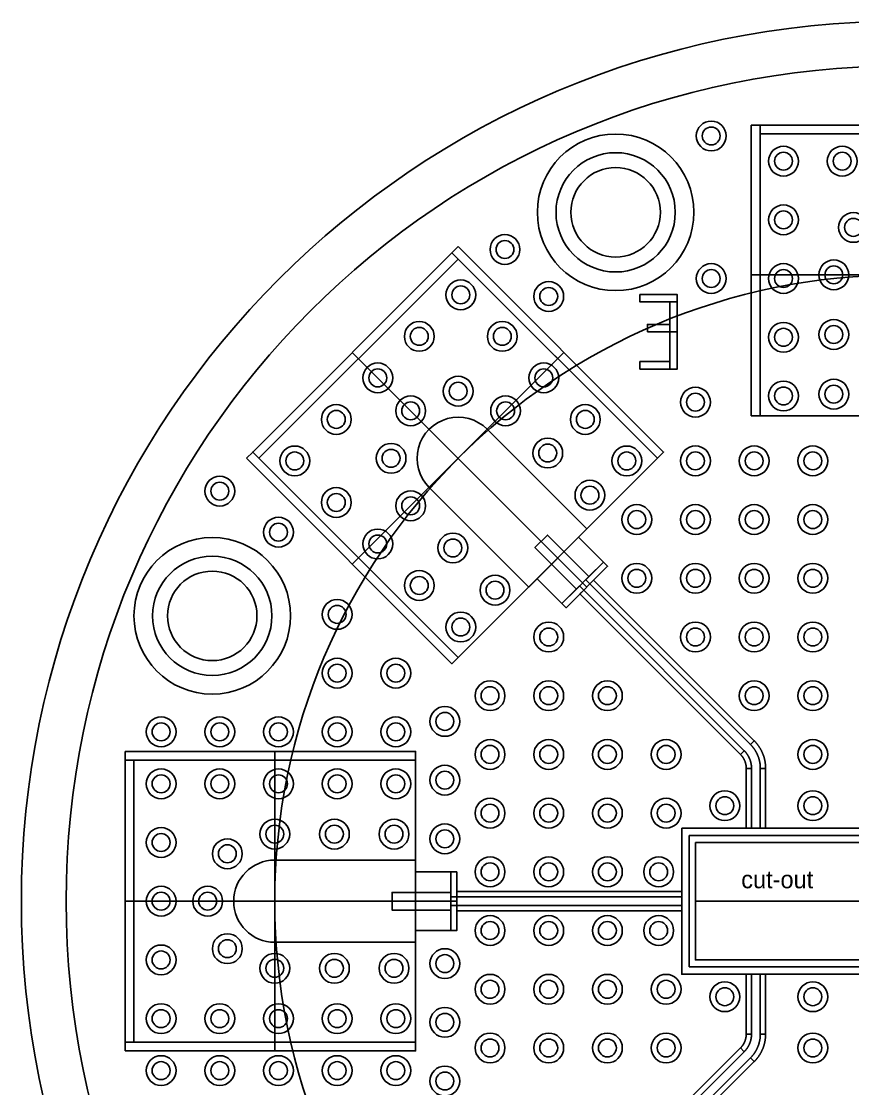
# Model space of a CAD drawing. Header units: inches. Extents: x -5.7 to 21.7, y 0 to 16.
# Drawn here: x 12.515 to 13.072, y 0.562 to 1.278 of the extents above; entities that cross this region are included whole.
import ezdxf

# ---------------------------------------------------------------- set-up
doc = ezdxf.new("R2010")
doc.units = ezdxf.units.IN
doc.header["$MEASUREMENT"] = 0
doc.layers.get('0').update_dxf_attribs({"linetype": 'CONTINUOUS'})
for name, color, linetype in [('BACKMETALIZENEGATIVE', 7, 'CONTINUOUS'), ('COMMENTS', 11, 'CONTINUOUS'), ('frame', 7, 'CONTINUOUS'), ('FRONTMETALLIZE', 90, 'CONTINUOUS'), ('HOLES', 1, 'CONTINUOUS'), ('RECESSES', 212, 'CONTINUOUS'), ('VIA', 4, 'CONTINUOUS')]:
    doc.layers.add(name, color=color, linetype=linetype)

# ---------------------------------------------------------------- blocks, each defined once
blk = doc.blocks.new('VIA012')
at = {"layer": 'COMMENTS'}
blk.add_circle((0, 0), 0.01, dxfattribs=at)
at = {"layer": 'VIA'}
blk.add_circle((0, 0), 0.006, dxfattribs=at)
blk = doc.blocks.new('octobox_2x7_chip')
at = {"layer": 'BACKMETALIZENEGATIVE'}
for centre in [(-14.98208, -2.41625), (-15.25267, -2.68684)]:
    blk.add_circle(centre, 0.04, dxfattribs=at)
at = {"layer": 'COMMENTS'}
for p, q in [((-14.69034, -2.45819), (-14.89113, -2.45819)), ((-15.15871, -2.51021), (-15.00142, -2.6675)), ((-15.01673, -2.51021), (-15.15871, -2.65219)), ((-15.21073, -2.77779), (-15.21073, -2.97858)), ((-15.31113, -2.87819), (-15.08869, -2.87819)), ((-14.92853, -2.87819), (-14.65294, -2.87819))]:
    blk.add_line(p, q, dxfattribs=at)
for points in [[(-14.88522, -2.55267), (-14.69625, -2.55267), (-14.69625, -2.3637), (-14.88522, -2.3637)], [(-15.08772, -2.71483), (-14.95409, -2.5812), (-15.08772, -2.44757), (-15.22135, -2.5812)], [(-15.04039, -2.6675), (-15.00142, -2.62853), (-15.06823, -2.56171), (-15.10721, -2.60069)], [(-15.00838, -2.66889), (-15.03622, -2.64105), (-15.02787, -2.6327), (-15.00003, -2.66054)], [(-15.01534, -2.68142), (-15.03483, -2.66193), (-15.00699, -2.6341), (-14.9875, -2.65358)], [(-15.11625, -2.97267), (-15.11625, -2.7837), (-15.30522, -2.7837), (-15.30522, -2.97267)], [(-14.92853, -2.83882), (-14.65294, -2.83882), (-14.65294, -2.91756), (-14.92853, -2.91756)], [(-15.11625, -2.90575), (-15.11625, -2.85063), (-15.21073, -2.85063), (-15.21073, -2.90575)], [(-15.08869, -2.89787), (-15.11625, -2.89787), (-15.11625, -2.8585), (-15.08869, -2.8585)], [(-15.09262, -2.88409), (-15.13199, -2.88409), (-15.13199, -2.87228), (-15.09262, -2.87228)]]:
    blk.add_lwpolyline(points, close=True, dxfattribs=at)
for centre, radius in [((-14.98208, -2.41625), 0.0525), ((-14.79073, -2.87819), 0.42), ((-15.25267, -2.68684), 0.0525)]:
    blk.add_circle(centre, radius, dxfattribs=at)
at = {"layer": 'frame'}
blk.add_circle((-14.79073, -2.87819), 0.56, dxfattribs=at)
at = {"layer": 'FRONTMETALLIZE'}
for points in [[(-14.89113, -2.35779), (-14.89113, -2.55267), (-14.88522, -2.55267), (-14.88522, -2.35779)], [(-14.69625, -2.35779), (-14.69625, -2.3637), (-14.88522, -2.3637), (-14.88522, -2.35779)], [(-15.08772, -2.43922), (-14.94992, -2.57703), (-14.95409, -2.5812), (-15.0919, -2.4434)], [(-15.0919, -2.4434), (-15.08772, -2.44757), (-15.22135, -2.5812), (-15.22552, -2.57703)], [(-14.96574, -2.47138), (-14.94074, -2.47138), (-14.94074, -2.47638), (-14.96574, -2.47638)], [(-14.94574, -2.47638), (-14.94074, -2.47638), (-14.94074, -2.49638), (-14.94574, -2.49638)], [(-14.96074, -2.49638), (-14.94574, -2.49638), (-14.94574, -2.49138), (-14.96074, -2.49138)], [(-14.94574, -2.49638), (-14.94074, -2.49638), (-14.94074, -2.52138), (-14.94574, -2.52138)], [(-14.94574, -2.52138), (-14.96574, -2.52138), (-14.96574, -2.51638), (-14.94574, -2.51638)], [(-15.2297, -2.5812), (-15.0919, -2.719), (-15.08772, -2.71483), (-15.22552, -2.57703)], [(-14.99028, -2.6508), (-14.9875, -2.65358), (-14.99933, -2.66541), (-15.00212, -2.66263)], [(-15.01812, -2.67864), (-15.01534, -2.68142), (-15.00351, -2.66959), (-15.00629, -2.66681)], [(-14.99933, -2.66541), (-14.89165, -2.77309), (-14.88914, -2.77059), (-14.99683, -2.66291)], [(-15.00351, -2.66959), (-14.89583, -2.77727), (-14.89833, -2.77978), (-15.00601, -2.6721)], [(-15.31113, -2.77779), (-15.11625, -2.77779), (-15.11625, -2.7837), (-15.31113, -2.7837)], [(-15.31113, -2.7837), (-15.30522, -2.7837), (-15.30522, -2.97267), (-15.31113, -2.97267)], [(-14.89447, -2.7891), (-14.89093, -2.7891), (-14.89093, -2.82919), (-14.89447, -2.82919)], [(-14.88502, -2.82919), (-14.88148, -2.82919), (-14.88148, -2.7891), (-14.88502, -2.7891)], [(-14.93773, -2.82919), (-14.64373, -2.82919), (-14.64373, -2.92719), (-14.93773, -2.92719)], [(-15.09262, -2.8585), (-15.08869, -2.8585), (-15.08869, -2.87523), (-15.09262, -2.87523)], [(-15.08869, -2.87169), (-14.93773, -2.87169), (-14.93773, -2.87523), (-15.08869, -2.87523)], [(-15.09262, -2.89787), (-15.08869, -2.89787), (-15.08869, -2.88114), (-15.09262, -2.88114)], [(-15.08869, -2.88468), (-14.93773, -2.88468), (-14.93773, -2.88114), (-15.08869, -2.88114)], [(-14.89447, -2.96727), (-14.89093, -2.96727), (-14.89093, -2.92719), (-14.89447, -2.92719)], [(-14.88502, -2.92719), (-14.88148, -2.92719), (-14.88148, -2.96727), (-14.88502, -2.96727)], [(-15.31113, -2.97858), (-15.11625, -2.97858), (-15.11625, -2.97267), (-15.31113, -2.97267)], [(-15.00351, -3.08678), (-14.89583, -2.9791), (-14.89833, -2.9766), (-15.00601, -3.08428)], [(-14.99933, -3.09096), (-14.89165, -2.98328), (-14.88914, -2.98578), (-14.99683, -3.09346)]]:
    blk.add_lwpolyline(points, close=True, dxfattribs=at)
for points in [[(-15.00003, -2.66054), (-14.99028, -2.6508), (-15.00699, -2.6341), (-15.00142, -2.62853), (-15.06823, -2.56171, 1), (-15.10721, -2.60069), (-15.04039, -2.6675), (-15.03483, -2.66193), (-15.01812, -2.67864), (-15.00838, -2.66889), (-15.03622, -2.64105), (-15.02787, -2.6327), (-15.00003, -2.66054)], [(-15.09262, -2.87228), (-15.09262, -2.8585), (-15.11625, -2.8585), (-15.11625, -2.85063), (-15.21073, -2.85063, 1), (-15.21073, -2.90575), (-15.11625, -2.90575), (-15.11625, -2.89787), (-15.09262, -2.89787), (-15.09262, -2.88409), (-15.13199, -2.88409), (-15.13199, -2.87228), (-15.09262, -2.87228)]]:
    blk.add_lwpolyline(points, format="xyb", close=True, dxfattribs=at)
for points in [[(-14.89165, -2.77309, 0), (-14.89151, -2.77323, 0), (-14.89137, -2.77338, 0), (-14.89124, -2.77352, 0), (-14.8911, -2.77366, 0), (-14.89097, -2.77381, 0), (-14.89083, -2.77395, 0), (-14.8907, -2.7741, 0), (-14.89057, -2.77425, 0), (-14.89044, -2.7744, 0), (-14.89032, -2.77455, 0), (-14.89019, -2.7747, 0), (-14.89006, -2.77486, 0), (-14.88994, -2.77501, 0), (-14.88982, -2.77516, 0), (-14.8897, -2.77532, 0), (-14.88958, -2.77548, 0), (-14.88946, -2.77564, 0), (-14.88934, -2.7758, 0), (-14.88923, -2.77596, 0), (-14.88911, -2.77612, 0), (-14.889, -2.77628, 0), (-14.88889, -2.77644, 0), (-14.88878, -2.77661, 0), (-14.88867, -2.77677, 0), (-14.88857, -2.77694, 0), (-14.88846, -2.77711, 0), (-14.88836, -2.77727, 0), (-14.88825, -2.77744, 0), (-14.88815, -2.77761, 0), (-14.88805, -2.77778, 0), (-14.88795, -2.77795, 0), (-14.88786, -2.77813, 0), (-14.88776, -2.7783, 0), (-14.88767, -2.77847, 0), (-14.88758, -2.77865, 0), (-14.88749, -2.77882, 0), (-14.8874, -2.779, 0), (-14.88731, -2.77918, 0), (-14.88723, -2.77936, 0), (-14.88714, -2.77953, 0), (-14.88706, -2.77971, 0), (-14.88698, -2.77989, 0), (-14.8869, -2.78007, 0), (-14.88682, -2.78026, 0), (-14.88674, -2.78044, 0), (-14.88667, -2.78062, 0), (-14.8866, -2.7808, 0), (-14.88652, -2.78099, 0), (-14.88645, -2.78117, 0), (-14.88639, -2.78136, 0), (-14.88632, -2.78155, 0), (-14.88625, -2.78173, 0), (-14.88619, -2.78192, 0), (-14.88613, -2.78211, 0), (-14.88607, -2.78229, 0), (-14.88601, -2.78248, 0), (-14.88595, -2.78267, 0), (-14.8859, -2.78286, 0), (-14.88584, -2.78305, 0), (-14.88579, -2.78324, 0), (-14.88574, -2.78343, 0), (-14.88569, -2.78363, 0), (-14.88565, -2.78382, 0), (-14.8856, -2.78401, 0), (-14.88556, -2.7842, 0), (-14.88551, -2.7844, 0), (-14.88547, -2.78459, 0), (-14.88544, -2.78478, 0), (-14.8854, -2.78498, 0), (-14.88536, -2.78517, 0), (-14.88533, -2.78537, 0), (-14.8853, -2.78556, 0), (-14.88527, -2.78576, 0), (-14.88524, -2.78595, 0), (-14.88521, -2.78615, 0), (-14.88519, -2.78634, 0), (-14.88517, -2.78654, 0), (-14.88514, -2.78674, 0), (-14.88512, -2.78693, 0), (-14.88511, -2.78713, 0), (-14.88509, -2.78733, 0), (-14.88508, -2.78752, 0), (-14.88506, -2.78772, 0), (-14.88505, -2.78792, 0), (-14.88504, -2.78811, 0), (-14.88503, -2.78831, 0), (-14.88503, -2.78851, 0), (-14.88502, -2.78871, 0), (-14.88502, -2.7889, 0), (-14.88502, -2.7891, 0), (-14.88148, -2.7891, 0), (-14.88148, -2.78887, 0), (-14.88148, -2.78864, 0), (-14.88149, -2.78842, 0), (-14.88149, -2.78819, 0), (-14.8815, -2.78796, 0), (-14.88151, -2.78773, 0), (-14.88153, -2.7875, 0), (-14.88154, -2.78728, 0), (-14.88156, -2.78705, 0), (-14.88158, -2.78682, 0), (-14.8816, -2.78659, 0), (-14.88162, -2.78637, 0), (-14.88165, -2.78614, 0), (-14.88167, -2.78591, 0), (-14.8817, -2.78568, 0), (-14.88173, -2.78546, 0), (-14.88176, -2.78523, 0), (-14.8818, -2.78501, 0), (-14.88184, -2.78478, 0), (-14.88187, -2.78456, 0), (-14.88192, -2.78433, 0), (-14.88196, -2.78411, 0), (-14.882, -2.78388, 0), (-14.88205, -2.78366, 0), (-14.8821, -2.78344, 0), (-14.88215, -2.78321, 0), (-14.8822, -2.78299, 0), (-14.88225, -2.78277, 0), (-14.88231, -2.78255, 0), (-14.88237, -2.78233, 0), (-14.88243, -2.78211, 0), (-14.88249, -2.78189, 0), (-14.88255, -2.78167, 0), (-14.88262, -2.78145, 0), (-14.88269, -2.78123, 0), (-14.88276, -2.78101, 0), (-14.88283, -2.78079, 0), (-14.8829, -2.78058, 0), (-14.88298, -2.78036, 0), (-14.88306, -2.78015, 0), (-14.88313, -2.77993, 0), (-14.88322, -2.77972, 0), (-14.8833, -2.77951, 0), (-14.88338, -2.77929, 0), (-14.88347, -2.77908, 0), (-14.88356, -2.77887, 0), (-14.88365, -2.77866, 0), (-14.88374, -2.77845, 0), (-14.88383, -2.77824, 0), (-14.88393, -2.77804, 0), (-14.88403, -2.77783, 0), (-14.88413, -2.77762, 0), (-14.88423, -2.77742, 0), (-14.88433, -2.77722, 0), (-14.88443, -2.77701, 0), (-14.88454, -2.77681, 0), (-14.88465, -2.77661, 0), (-14.88476, -2.77641, 0), (-14.88487, -2.77621, 0), (-14.88498, -2.77601, 0), (-14.8851, -2.77581, 0), (-14.88522, -2.77562, 0), (-14.88533, -2.77542, 0), (-14.88545, -2.77523, 0), (-14.88558, -2.77503, 0), (-14.8857, -2.77484, 0), (-14.88583, -2.77465, 0), (-14.88595, -2.77446, 0), (-14.88608, -2.77427, 0), (-14.88621, -2.77408, 0), (-14.88634, -2.7739, 0), (-14.88648, -2.77371, 0), (-14.88661, -2.77353, 0), (-14.88675, -2.77335, 0), (-14.88689, -2.77316, 0), (-14.88703, -2.77298, 0), (-14.88717, -2.7728, 0), (-14.88731, -2.77263, 0), (-14.88746, -2.77245, 0), (-14.8876, -2.77227, 0), (-14.88775, -2.7721, 0), (-14.8879, -2.77193, 0), (-14.88805, -2.77175, 0), (-14.8882, -2.77158, 0), (-14.88836, -2.77141, 0), (-14.88851, -2.77125, 0), (-14.88867, -2.77108, 0), (-14.88882, -2.77091, 0), (-14.88898, -2.77075, 0), (-14.88914, -2.77059, 0), (-14.89165, -2.77309, 0)], [(-14.89093, -2.7891, 0), (-14.89093, -2.78896, 0), (-14.89093, -2.78881, 0), (-14.89093, -2.78866, 0), (-14.89094, -2.78852, 0), (-14.89094, -2.78837, 0), (-14.89095, -2.78823, 0), (-14.89096, -2.78808, 0), (-14.89097, -2.78793, 0), (-14.89098, -2.78779, 0), (-14.89099, -2.78764, 0), (-14.891, -2.7875, 0), (-14.89102, -2.78735, 0), (-14.89103, -2.78721, 0), (-14.89105, -2.78706, 0), (-14.89107, -2.78692, 0), (-14.89109, -2.78677, 0), (-14.89111, -2.78663, 0), (-14.89113, -2.78648, 0), (-14.89115, -2.78634, 0), (-14.89118, -2.7862, 0), (-14.89121, -2.78605, 0), (-14.89123, -2.78591, 0), (-14.89126, -2.78577, 0), (-14.89129, -2.78562, 0), (-14.89132, -2.78548, 0), (-14.89135, -2.78534, 0), (-14.89139, -2.7852, 0), (-14.89142, -2.78505, 0), (-14.89146, -2.78491, 0), (-14.8915, -2.78477, 0), (-14.89153, -2.78463, 0), (-14.89157, -2.78449, 0), (-14.89161, -2.78435, 0), (-14.89166, -2.78421, 0), (-14.8917, -2.78407, 0), (-14.89174, -2.78393, 0), (-14.89179, -2.78379, 0), (-14.89184, -2.78365, 0), (-14.89189, -2.78352, 0), (-14.89193, -2.78338, 0), (-14.89199, -2.78324, 0), (-14.89204, -2.78311, 0), (-14.89209, -2.78297, 0), (-14.89214, -2.78283, 0), (-14.8922, -2.7827, 0), (-14.89226, -2.78256, 0), (-14.89231, -2.78243, 0), (-14.89237, -2.7823, 0), (-14.89243, -2.78216, 0), (-14.89249, -2.78203, 0), (-14.89256, -2.7819, 0), (-14.89262, -2.78177, 0), (-14.89268, -2.78164, 0), (-14.89275, -2.78151, 0), (-14.89282, -2.78138, 0), (-14.89288, -2.78125, 0), (-14.89295, -2.78112, 0), (-14.89302, -2.78099, 0), (-14.89309, -2.78086, 0), (-14.89317, -2.78074, 0), (-14.89324, -2.78061, 0), (-14.89332, -2.78048, 0), (-14.89339, -2.78036, 0), (-14.89347, -2.78023, 0), (-14.89355, -2.78011, 0), (-14.89362, -2.77999, 0), (-14.8937, -2.77987, 0), (-14.89379, -2.77975, 0), (-14.89387, -2.77962, 0), (-14.89395, -2.7795, 0), (-14.89404, -2.77939, 0), (-14.89412, -2.77927, 0), (-14.89421, -2.77915, 0), (-14.89429, -2.77903, 0), (-14.89438, -2.77892, 0), (-14.89447, -2.7788, 0), (-14.89456, -2.77869, 0), (-14.89465, -2.77857, 0), (-14.89475, -2.77846, 0), (-14.89484, -2.77835, 0), (-14.89493, -2.77823, 0), (-14.89503, -2.77812, 0), (-14.89513, -2.77801, 0), (-14.89522, -2.77791, 0), (-14.89532, -2.7778, 0), (-14.89542, -2.77769, 0), (-14.89552, -2.77758, 0), (-14.89562, -2.77748, 0), (-14.89572, -2.77737, 0), (-14.89583, -2.77727, 0), (-14.89833, -2.77978, 0), (-14.89825, -2.77986, 0), (-14.89817, -2.77994, 0), (-14.89809, -2.78002, 0), (-14.89801, -2.78011, 0), (-14.89793, -2.78019, 0), (-14.89786, -2.78028, 0), (-14.89778, -2.78036, 0), (-14.8977, -2.78045, 0), (-14.89763, -2.78054, 0), (-14.89755, -2.78062, 0), (-14.89748, -2.78071, 0), (-14.89741, -2.7808, 0), (-14.89734, -2.78089, 0), (-14.89726, -2.78098, 0), (-14.89719, -2.78107, 0), (-14.89712, -2.78116, 0), (-14.89706, -2.78126, 0), (-14.89699, -2.78135, 0), (-14.89692, -2.78144, 0), (-14.89685, -2.78154, 0), (-14.89679, -2.78163, 0), (-14.89672, -2.78173, 0), (-14.89666, -2.78182, 0), (-14.8966, -2.78192, 0), (-14.89653, -2.78202, 0), (-14.89647, -2.78211, 0), (-14.89641, -2.78221, 0), (-14.89635, -2.78231, 0), (-14.89629, -2.78241, 0), (-14.89624, -2.78251, 0), (-14.89618, -2.78261, 0), (-14.89612, -2.78271, 0), (-14.89607, -2.78281, 0), (-14.89601, -2.78291, 0), (-14.89596, -2.78301, 0), (-14.89591, -2.78311, 0), (-14.89585, -2.78322, 0), (-14.8958, -2.78332, 0), (-14.89575, -2.78342, 0), (-14.8957, -2.78353, 0), (-14.89566, -2.78363, 0), (-14.89561, -2.78374, 0), (-14.89556, -2.78384, 0), (-14.89552, -2.78395, 0), (-14.89547, -2.78405, 0), (-14.89543, -2.78416, 0), (-14.89539, -2.78427, 0), (-14.89534, -2.78438, 0), (-14.8953, -2.78448, 0), (-14.89526, -2.78459, 0), (-14.89523, -2.7847, 0), (-14.89519, -2.78481, 0), (-14.89515, -2.78492, 0), (-14.89511, -2.78503, 0), (-14.89508, -2.78514, 0), (-14.89505, -2.78525, 0), (-14.89501, -2.78536, 0), (-14.89498, -2.78547, 0), (-14.89495, -2.78558, 0), (-14.89492, -2.78569, 0), (-14.89489, -2.7858, 0), (-14.89486, -2.78591, 0), (-14.89483, -2.78602, 0), (-14.89481, -2.78613, 0), (-14.89478, -2.78625, 0), (-14.89476, -2.78636, 0), (-14.89473, -2.78647, 0), (-14.89471, -2.78659, 0), (-14.89469, -2.7867, 0), (-14.89467, -2.78681, 0), (-14.89465, -2.78692, 0), (-14.89463, -2.78704, 0), (-14.89461, -2.78715, 0), (-14.8946, -2.78727, 0), (-14.89458, -2.78738, 0), (-14.89457, -2.78749, 0), (-14.89455, -2.78761, 0), (-14.89454, -2.78772, 0), (-14.89453, -2.78784, 0), (-14.89452, -2.78795, 0), (-14.89451, -2.78807, 0), (-14.8945, -2.78818, 0), (-14.89449, -2.7883, 0), (-14.89449, -2.78841, 0), (-14.89448, -2.78853, 0), (-14.89448, -2.78864, 0), (-14.89447, -2.78876, 0), (-14.89447, -2.78887, 0), (-14.89447, -2.78899, 0), (-14.89447, -2.7891, 0), (-14.89093, -2.7891, 0)], [(-14.89093, -2.96727, 0), (-14.89093, -2.96742, 0), (-14.89093, -2.96756, 0), (-14.89093, -2.96771, 0), (-14.89094, -2.96785, 0), (-14.89094, -2.968, 0), (-14.89095, -2.96815, 0), (-14.89096, -2.96829, 0), (-14.89097, -2.96844, 0), (-14.89098, -2.96858, 0), (-14.89099, -2.96873, 0), (-14.891, -2.96887, 0), (-14.89102, -2.96902, 0), (-14.89103, -2.96916, 0), (-14.89105, -2.96931, 0), (-14.89107, -2.96945, 0), (-14.89109, -2.9696, 0), (-14.89111, -2.96974, 0), (-14.89113, -2.96989, 0), (-14.89115, -2.97003, 0), (-14.89118, -2.97018, 0), (-14.89121, -2.97032, 0), (-14.89123, -2.97046, 0), (-14.89126, -2.97061, 0), (-14.89129, -2.97075, 0), (-14.89132, -2.97089, 0), (-14.89135, -2.97103, 0), (-14.89139, -2.97118, 0), (-14.89142, -2.97132, 0), (-14.89146, -2.97146, 0), (-14.8915, -2.9716, 0), (-14.89153, -2.97174, 0), (-14.89157, -2.97188, 0), (-14.89161, -2.97202, 0), (-14.89166, -2.97216, 0), (-14.8917, -2.9723, 0), (-14.89174, -2.97244, 0), (-14.89179, -2.97258, 0), (-14.89184, -2.97272, 0), (-14.89189, -2.97286, 0), (-14.89193, -2.97299, 0), (-14.89199, -2.97313, 0), (-14.89204, -2.97327, 0), (-14.89209, -2.9734, 0), (-14.89214, -2.97354, 0), (-14.8922, -2.97367, 0), (-14.89226, -2.97381, 0), (-14.89231, -2.97394, 0), (-14.89237, -2.97408, 0), (-14.89243, -2.97421, 0), (-14.89249, -2.97434, 0), (-14.89256, -2.97447, 0), (-14.89262, -2.97461, 0), (-14.89268, -2.97474, 0), (-14.89275, -2.97487, 0), (-14.89282, -2.975, 0), (-14.89288, -2.97513, 0), (-14.89295, -2.97525, 0), (-14.89302, -2.97538, 0), (-14.89309, -2.97551, 0), (-14.89317, -2.97564, 0), (-14.89324, -2.97576, 0), (-14.89332, -2.97589, 0), (-14.89339, -2.97601, 0), (-14.89347, -2.97614, 0), (-14.89355, -2.97626, 0), (-14.89362, -2.97638, 0), (-14.8937, -2.97651, 0), (-14.89379, -2.97663, 0), (-14.89387, -2.97675, 0), (-14.89395, -2.97687, 0), (-14.89404, -2.97699, 0), (-14.89412, -2.97711, 0), (-14.89421, -2.97722, 0), (-14.89429, -2.97734, 0), (-14.89438, -2.97746, 0), (-14.89447, -2.97757, 0), (-14.89456, -2.97769, 0), (-14.89465, -2.9778, 0), (-14.89475, -2.97791, 0), (-14.89484, -2.97803, 0), (-14.89493, -2.97814, 0), (-14.89503, -2.97825, 0), (-14.89513, -2.97836, 0), (-14.89522, -2.97847, 0), (-14.89532, -2.97857, 0), (-14.89542, -2.97868, 0), (-14.89552, -2.97879, 0), (-14.89562, -2.97889, 0), (-14.89572, -2.979, 0), (-14.89583, -2.9791, 0), (-14.89833, -2.9766, 0), (-14.89825, -2.97651, 0), (-14.89817, -2.97643, 0), (-14.89809, -2.97635, 0), (-14.89801, -2.97627, 0), (-14.89793, -2.97618, 0), (-14.89786, -2.9761, 0), (-14.89778, -2.97601, 0), (-14.8977, -2.97592, 0), (-14.89763, -2.97584, 0), (-14.89755, -2.97575, 0), (-14.89748, -2.97566, 0), (-14.89741, -2.97557, 0), (-14.89734, -2.97548, 0), (-14.89726, -2.97539, 0), (-14.89719, -2.9753, 0), (-14.89712, -2.97521, 0), (-14.89706, -2.97512, 0), (-14.89699, -2.97502, 0), (-14.89692, -2.97493, 0), (-14.89685, -2.97484, 0), (-14.89679, -2.97474, 0), (-14.89672, -2.97465, 0), (-14.89666, -2.97455, 0), (-14.8966, -2.97445, 0), (-14.89653, -2.97436, 0), (-14.89647, -2.97426, 0), (-14.89641, -2.97416, 0), (-14.89635, -2.97406, 0), (-14.89629, -2.97396, 0), (-14.89624, -2.97386, 0), (-14.89618, -2.97376, 0), (-14.89612, -2.97366, 0), (-14.89607, -2.97356, 0), (-14.89601, -2.97346, 0), (-14.89596, -2.97336, 0), (-14.89591, -2.97326, 0), (-14.89585, -2.97316, 0), (-14.8958, -2.97305, 0), (-14.89575, -2.97295, 0), (-14.8957, -2.97284, 0), (-14.89566, -2.97274, 0), (-14.89561, -2.97263, 0), (-14.89556, -2.97253, 0), (-14.89552, -2.97242, 0), (-14.89547, -2.97232, 0), (-14.89543, -2.97221, 0), (-14.89539, -2.9721, 0), (-14.89534, -2.972, 0), (-14.8953, -2.97189, 0), (-14.89526, -2.97178, 0), (-14.89523, -2.97167, 0), (-14.89519, -2.97156, 0), (-14.89515, -2.97146, 0), (-14.89511, -2.97135, 0), (-14.89508, -2.97124, 0), (-14.89505, -2.97113, 0), (-14.89501, -2.97102, 0), (-14.89498, -2.97091, 0), (-14.89495, -2.97079, 0), (-14.89492, -2.97068, 0), (-14.89489, -2.97057, 0), (-14.89486, -2.97046, 0), (-14.89483, -2.97035, 0), (-14.89481, -2.97024, 0), (-14.89478, -2.97012, 0), (-14.89476, -2.97001, 0), (-14.89473, -2.9699, 0), (-14.89471, -2.96979, 0), (-14.89469, -2.96967, 0), (-14.89467, -2.96956, 0), (-14.89465, -2.96945, 0), (-14.89463, -2.96933, 0), (-14.89461, -2.96922, 0), (-14.8946, -2.96911, 0), (-14.89458, -2.96899, 0), (-14.89457, -2.96888, 0), (-14.89455, -2.96876, 0), (-14.89454, -2.96865, 0), (-14.89453, -2.96853, 0), (-14.89452, -2.96842, 0), (-14.89451, -2.96831, 0), (-14.8945, -2.96819, 0), (-14.89449, -2.96808, 0), (-14.89449, -2.96796, 0), (-14.89448, -2.96785, 0), (-14.89448, -2.96773, 0), (-14.89447, -2.96762, 0), (-14.89447, -2.9675, 0), (-14.89447, -2.96739, 0), (-14.89447, -2.96727, 0), (-14.89093, -2.96727, 0)], [(-14.89165, -2.98328, 0), (-14.89151, -2.98314, 0), (-14.89137, -2.983, 0), (-14.89124, -2.98285, 0), (-14.8911, -2.98271, 0), (-14.89097, -2.98256, 0), (-14.89083, -2.98242, 0), (-14.8907, -2.98227, 0), (-14.89057, -2.98212, 0), (-14.89044, -2.98197, 0), (-14.89032, -2.98182, 0), (-14.89019, -2.98167, 0), (-14.89006, -2.98152, 0), (-14.88994, -2.98136, 0), (-14.88982, -2.98121, 0), (-14.8897, -2.98105, 0), (-14.88958, -2.98089, 0), (-14.88946, -2.98074, 0), (-14.88934, -2.98058, 0), (-14.88923, -2.98042, 0), (-14.88911, -2.98025, 0), (-14.889, -2.98009, 0), (-14.88889, -2.97993, 0), (-14.88878, -2.97976, 0), (-14.88867, -2.9796, 0), (-14.88857, -2.97943, 0), (-14.88846, -2.97927, 0), (-14.88836, -2.9791, 0), (-14.88825, -2.97893, 0), (-14.88815, -2.97876, 0), (-14.88805, -2.97859, 0), (-14.88795, -2.97842, 0), (-14.88786, -2.97825, 0), (-14.88776, -2.97807, 0), (-14.88767, -2.9779, 0), (-14.88758, -2.97772, 0), (-14.88749, -2.97755, 0), (-14.8874, -2.97737, 0), (-14.88731, -2.97719, 0), (-14.88723, -2.97702, 0), (-14.88714, -2.97684, 0), (-14.88706, -2.97666, 0), (-14.88698, -2.97648, 0), (-14.8869, -2.9763, 0), (-14.88682, -2.97612, 0), (-14.88674, -2.97593, 0), (-14.88667, -2.97575, 0), (-14.8866, -2.97557, 0), (-14.88652, -2.97538, 0), (-14.88645, -2.9752, 0), (-14.88639, -2.97501, 0), (-14.88632, -2.97483, 0), (-14.88625, -2.97464, 0), (-14.88619, -2.97445, 0), (-14.88613, -2.97427, 0), (-14.88607, -2.97408, 0), (-14.88601, -2.97389, 0), (-14.88595, -2.9737, 0), (-14.8859, -2.97351, 0), (-14.88584, -2.97332, 0), (-14.88579, -2.97313, 0), (-14.88574, -2.97294, 0), (-14.88569, -2.97275, 0), (-14.88565, -2.97256, 0), (-14.8856, -2.97236, 0), (-14.88556, -2.97217, 0), (-14.88551, -2.97198, 0), (-14.88547, -2.97178, 0), (-14.88544, -2.97159, 0), (-14.8854, -2.9714, 0), (-14.88536, -2.9712, 0), (-14.88533, -2.97101, 0), (-14.8853, -2.97081, 0), (-14.88527, -2.97062, 0), (-14.88524, -2.97042, 0), (-14.88521, -2.97023, 0), (-14.88519, -2.97003, 0), (-14.88517, -2.96983, 0), (-14.88514, -2.96964, 0), (-14.88512, -2.96944, 0), (-14.88511, -2.96924, 0), (-14.88509, -2.96905, 0), (-14.88508, -2.96885, 0), (-14.88506, -2.96865, 0), (-14.88505, -2.96846, 0), (-14.88504, -2.96826, 0), (-14.88503, -2.96806, 0), (-14.88503, -2.96786, 0), (-14.88502, -2.96767, 0), (-14.88502, -2.96747, 0), (-14.88502, -2.96727, 0), (-14.88148, -2.96727, 0), (-14.88148, -2.9675, 0), (-14.88148, -2.96773, 0), (-14.88149, -2.96796, 0), (-14.88149, -2.96818, 0), (-14.8815, -2.96841, 0), (-14.88151, -2.96864, 0), (-14.88153, -2.96887, 0), (-14.88154, -2.9691, 0), (-14.88156, -2.96932, 0), (-14.88158, -2.96955, 0), (-14.8816, -2.96978, 0), (-14.88162, -2.97001, 0), (-14.88165, -2.97023, 0), (-14.88167, -2.97046, 0), (-14.8817, -2.97069, 0), (-14.88173, -2.97091, 0), (-14.88176, -2.97114, 0), (-14.8818, -2.97137, 0), (-14.88184, -2.97159, 0), (-14.88187, -2.97182, 0), (-14.88192, -2.97204, 0), (-14.88196, -2.97227, 0), (-14.882, -2.97249, 0), (-14.88205, -2.97271, 0), (-14.8821, -2.97294, 0), (-14.88215, -2.97316, 0), (-14.8822, -2.97338, 0), (-14.88225, -2.9736, 0), (-14.88231, -2.97383, 0), (-14.88237, -2.97405, 0), (-14.88243, -2.97427, 0), (-14.88249, -2.97449, 0), (-14.88255, -2.97471, 0), (-14.88262, -2.97492, 0), (-14.88269, -2.97514, 0), (-14.88276, -2.97536, 0), (-14.88283, -2.97558, 0), (-14.8829, -2.97579, 0), (-14.88298, -2.97601, 0), (-14.88306, -2.97622, 0), (-14.88313, -2.97644, 0), (-14.88322, -2.97665, 0), (-14.8833, -2.97687, 0), (-14.88338, -2.97708, 0), (-14.88347, -2.97729, 0), (-14.88356, -2.9775, 0), (-14.88365, -2.97771, 0), (-14.88374, -2.97792, 0), (-14.88383, -2.97813, 0), (-14.88393, -2.97833, 0), (-14.88403, -2.97854, 0), (-14.88413, -2.97875, 0), (-14.88423, -2.97895, 0), (-14.88433, -2.97916, 0), (-14.88443, -2.97936, 0), (-14.88454, -2.97956, 0), (-14.88465, -2.97976, 0), (-14.88476, -2.97996, 0), (-14.88487, -2.98016, 0), (-14.88498, -2.98036, 0), (-14.8851, -2.98056, 0), (-14.88522, -2.98075, 0), (-14.88533, -2.98095, 0), (-14.88545, -2.98114, 0), (-14.88558, -2.98134, 0), (-14.8857, -2.98153, 0), (-14.88583, -2.98172, 0), (-14.88595, -2.98191, 0), (-14.88608, -2.9821, 0), (-14.88621, -2.98229, 0), (-14.88634, -2.98247, 0), (-14.88648, -2.98266, 0), (-14.88661, -2.98284, 0), (-14.88675, -2.98303, 0), (-14.88689, -2.98321, 0), (-14.88703, -2.98339, 0), (-14.88717, -2.98357, 0), (-14.88731, -2.98375, 0), (-14.88746, -2.98392, 0), (-14.8876, -2.9841, 0), (-14.88775, -2.98427, 0), (-14.8879, -2.98445, 0), (-14.88805, -2.98462, 0), (-14.8882, -2.98479, 0), (-14.88836, -2.98496, 0), (-14.88851, -2.98513, 0), (-14.88867, -2.98529, 0), (-14.88882, -2.98546, 0), (-14.88898, -2.98562, 0), (-14.88914, -2.98578, 0), (-14.89165, -2.98328, 0)]]:
    blk.add_polyline3d(points, dxfattribs=at)
for centre in [(-14.98208, -2.41625), (-15.25267, -2.68684)]:
    blk.add_circle(centre, 0.04, dxfattribs=at)
at = {"layer": 'HOLES'}
for centre, radius in [((-14.79073, -2.87819), 0.59), ((-14.98208, -2.41625), 0.03), ((-15.25267, -2.68684), 0.03)]:
    blk.add_circle(centre, radius, dxfattribs=at)
at = {"layer": 'RECESSES'}
blk.add_lwpolyline([(-14.93273, -2.83419), (-14.64873, -2.83419), (-14.64873, -2.92219), (-14.93273, -2.92219)], close=True, dxfattribs=at)
at = {"layer": 'VIA', "xscale": -1}
for p, rotation in [((-14.91797, -2.36505), 90), ((-15.05633, -2.44118), 90), ((-14.91797, -2.46067), 90), ((-15.02696, -2.47267), 90), ((-15.08772, -2.5362), 90), ((-15.0559, -2.54938), 44.99999999999986), ((-14.92853, -2.54354), 90), ((-15.02762, -2.57767), 44.99999999999986), ((-14.92853, -2.58291), 90), ((-14.88916, -2.58291), 90), ((-14.84979, -2.58291), 90), ((-15.24762, -2.60319), 90), ((-14.99933, -2.60595), 44.99999999999986), ((-14.9679, -2.62228), 90), ((-14.92853, -2.62228), 90), ((-14.88916, -2.62228), 90), ((-14.84979, -2.62228), 90), ((-15.20825, -2.63075), 90), ((-14.9679, -2.66165), 90), ((-14.92853, -2.66165), 90), ((-14.88916, -2.66165), 90), ((-14.84979, -2.66165), 90), ((-15.16888, -2.68586), 90), ((-15.02696, -2.70102), 90), ((-14.92853, -2.70102), 90), ((-14.88916, -2.70102), 90), ((-14.84979, -2.70102), 90), ((-15.16888, -2.72523), 90), ((-15.12951, -2.72523), 90), ((-15.06633, -2.74039), 90), ((-15.02696, -2.74039), 90), ((-14.98759, -2.74039), 90), ((-14.88916, -2.74039), 90), ((-14.84979, -2.74039), 90), ((-15.09662, -2.75761), 90), ((-15.28699, -2.7646), 90), ((-15.24762, -2.7646), 90), ((-15.20825, -2.7646), 90), ((-15.16888, -2.7646), 90), ((-15.12951, -2.7646), 90), ((-15.06633, -2.77976), 90), ((-15.02696, -2.77976), 90), ((-14.98759, -2.77976), 90), ((-14.94821, -2.77976), 90), ((-14.84979, -2.77976), 90), ((-15.09662, -2.79698), 90), ((-14.90884, -2.81413), 90), ((-14.84979, -2.81413), 90), ((-15.06633, -2.81913), 90), ((-15.02696, -2.81913), 90), ((-14.98759, -2.81913), 90), ((-14.94821, -2.81913), 90), ((-15.21073, -2.83319), 90), ((-15.17073, -2.83319), 90), ((-15.13073, -2.83319), 90), ((-15.09662, -2.83635), 90), ((-15.24255, -2.84637), 135.0000000000001), ((-15.06633, -2.8585), 90), ((-15.02696, -2.8585), 90), ((-14.98759, -2.8585), 90), ((-14.95321, -2.8585), 90)]:
    blk.add_blockref('VIA012', p, dxfattribs=dict(at, rotation=rotation))
at = {"layer": 'VIA'}
for p in [(-14.86947, -2.38193), (-14.8301, -2.38193), (-14.86947, -2.4213), (-14.86947, -2.46067), (-14.83573, -2.45819), (-14.86947, -2.50004), (-14.83573, -2.49819), (-14.86947, -2.53941), (-14.83573, -2.53819), (-15.13272, -2.5812), (-15.25573, -2.87819)]:
    blk.add_blockref('VIA012', p, dxfattribs=at)
for p, rotation in [((-14.82255, -2.42637), 314.9999999999999), ((-15.08596, -2.47161), 45.00000000000006), ((-15.1138, -2.49944), 45.00000000000006), ((-15.05812, -2.49944), 45.00000000000006), ((-15.14164, -2.52728), 45.00000000000006), ((-15.03028, -2.52728), 45.00000000000006), ((-15.11954, -2.54938), 314.9999999999999), ((-15.16948, -2.55512), 45.00000000000006), ((-15.00244, -2.55512), 45.00000000000006), ((-15.19732, -2.58296), 45.00000000000006), ((-14.9746, -2.58296), 45.00000000000006), ((-15.16948, -2.6108), 45.00000000000006), ((-15.11954, -2.61302), 45.00000000000006), ((-15.14164, -2.63864), 45.00000000000006), ((-15.09126, -2.64131), 45.00000000000006), ((-15.1138, -2.66648), 45.00000000000006), ((-15.06297, -2.66959), 45.00000000000006), ((-15.08596, -2.69432), 45.00000000000006), ((-15.28699, -2.79945), 90), ((-15.24762, -2.79945), 90), ((-15.20825, -2.79945), 90), ((-15.16888, -2.79945), 90), ((-15.12951, -2.79945), 90), ((-15.28699, -2.83882), 90), ((-15.28699, -2.87819), 90), ((-15.06633, -2.89787), 89.99999999989903), ((-15.02696, -2.89787), 89.99999999989903), ((-14.98759, -2.89787), 89.99999999989903), ((-14.95321, -2.89787), 89.99999999989903), ((-15.24255, -2.91001), 44.99999999999986), ((-15.28699, -2.91756), 90), ((-15.09662, -2.92002), 89.99999999989903), ((-15.21073, -2.92319), 90), ((-15.17073, -2.92319), 90), ((-15.13073, -2.92319), 90), ((-15.06633, -2.93724), 89.99999999989903), ((-15.02696, -2.93724), 89.99999999989903), ((-14.98759, -2.93724), 89.99999999989903), ((-14.94821, -2.93724), 89.99999999989903), ((-14.90884, -2.94224), 89.99999999989903), ((-14.84979, -2.94224), 89.99999999989903), ((-15.28699, -2.95693), 90), ((-15.24762, -2.95693), 90), ((-15.20825, -2.95693), 90), ((-15.16888, -2.95693), 90), ((-15.12951, -2.95693), 90), ((-15.09662, -2.95939), 89.99999999989903), ((-15.06633, -2.97661), 89.99999999989903), ((-15.02696, -2.97661), 89.99999999989903), ((-14.98759, -2.97661), 89.99999999989903), ((-14.94821, -2.97661), 89.99999999989903), ((-14.84979, -2.97661), 89.99999999989903), ((-15.28699, -2.99177), 89.99999999989903), ((-15.24762, -2.99177), 89.99999999989903), ((-15.20825, -2.99177), 89.99999999989903), ((-15.16888, -2.99177), 89.99999999989903), ((-15.12951, -2.99177), 89.99999999989903), ((-15.09662, -2.99876), 89.99999999989903)]:
    blk.add_blockref('VIA012', p, dxfattribs=dict(at, rotation=rotation))
at = {"layer": 'COMMENTS', "insert": (-14.89782, -2.8577), "char_height": 0.011811, "width": 0.0674224, "attachment_point": 1}
blk.add_mtext('cut-out', dxfattribs=at)

msp = doc.modelspace()

# ---------------------------------------------------------------- block references
msp.add_blockref('octobox_2x7_chip', (27.89543, 3.56612))

doc.saveas('drawing.dxf')
